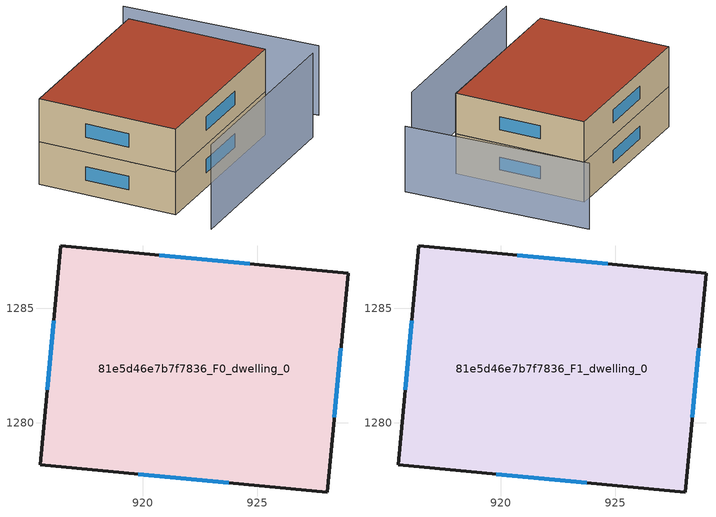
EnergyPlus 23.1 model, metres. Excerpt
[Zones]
81e5d46e7b7f7836_F0_dwelling_0
 floor ground (EU_floor_Construction): 928.97,1286.55 928.06,1276.99 915.52,1278.17 916.42,1287.73 z0
 wall outside (EU_wall_Construction): 915.52,1278.17 928.06,1276.99 928.97,1286.55 916.42,1287.73 915.52,1278.17 z0:3
 window (EU_Window_Construction): 919.81,1277.76 923.77,1277.39 / 916.11,1284.46 915.82,1281.44 / 924.67,1286.95 920.71,1287.32 / 928.37,1280.26 928.66,1283.27 z1.03:1.97
81e5d46e7b7f7836_F1_dwelling_0
 floor to 81e5d46e7b7f7836_F0_dwelling_0 (EU_floor_Construction): 928.97,1286.55 928.06,1276.99 915.52,1278.17 916.42,1287.73 z3
 wall outside (EU_wall_Construction): 915.52,1278.17 928.06,1276.99 928.97,1286.55 916.42,1287.73 915.52,1278.17 z3:6
 window (EU_Window_Construction): 919.81,1277.76 923.77,1277.39 / 916.11,1284.46 915.82,1281.44 / 924.67,1286.95 920.71,1287.32 / 928.37,1280.26 928.66,1283.27 z4.03:4.97
 roof outside (EU_roof_Construction): 928.06,1276.99 928.97,1286.55 916.42,1287.73 915.52,1278.17 z6
shading: 914.46,1275.36 928.81,1274.09 z0:5.9; 931.8,1274.82 932.57,1288.3 z0:4.9
[Building]
EU S2 Campaign: North Axis=0; Terrain=City; Solar Distribution=FullExterior
[Site:Location]
Cape.Town.Intl.AP: Latitude=-33.965; Longitude=18.602; Time Zone=2; Elevation=46
[SizingPeriod:WeatherFileDays]
AnnualSizingPeriod: Begin Month=1; Begin Day of Month=1; End Month=12; End Day of Month=31; Day of Week for Start Day=Monday; Use Weather File Daylight Saving Period=No; Use Weather File Rain and Snow Indicators=No
[MATERIAL]
EU_InternalMass_Material: Roughness=MediumRough; Thickness=0.1; Conductivity=1; Density=1800; Specific Heat=900; Thermal Absorptance=0.9; Solar Absorptance=0.7; Visible Absorptance=0.7
[MATERIAL:NOMASS] Roughness=MediumRough; Thermal Absorptance=0.9; Solar Absorptance=0.7; Visible Absorptance=0.7
Name | Thermal Resistance
EU_wall_NoMass | 0.493876
EU_roof_NoMass | 0.449382
EU_floor_NoMass | 1.25
[WINDOWMATERIAL:SIMPLEGLAZINGSYSTEM]
EU_Window_SimpleGlazing: UFactor=4.4; Solar Heat Gain Coefficient=0.85; Visible Transmittance=0.85
[CONSTRUCTION]
EU_wall_Construction: EU_wall_NoMass
EU_roof_Construction: EU_roof_NoMass
EU_floor_Construction: EU_floor_NoMass
EU_Window_Construction: EU_Window_SimpleGlazing
EU_InternalMass_Construction: EU_InternalMass_Material
[ZONE] Type=1; Multiplier=1; Ceiling Height=autocalculate; Volume=363.081; Floor Area=autocalculate; Part of Total Floor Area=Yes
81e5d46e7b7f7836_F0_dwelling_0; 81e5d46e7b7f7836_F1_dwelling_0
[INTERNALMASS] Construction=EU_InternalMass_Construction; Surface Area=121.027
Name | Zone or ZoneList
81e5d46e7b7f7836_F0_dwelling_0_EU_InternalMass | 81e5d46e7b7f7836_F0_dwelling_0
81e5d46e7b7f7836_F1_dwelling_0_EU_InternalMass | 81e5d46e7b7f7836_F1_dwelling_0
[OTHEREQUIPMENT] Fuel Type=Electricity; Design Level Calculation Method=Watts/Area; Power per Zone Floor Area=1; Fraction Latent=0; Fraction Radiant=0; Fraction Lost=0; Carbon Dioxide Generation Rate=0; EndUse Subcategory=EU_Step8_InternalGains
Name | Zone or ZoneList or Space or SpaceList | Schedule
EU_Step8_InternalGain_81e5d46e7b7f7836_F0_dwelling_0_f000 | 81e5d46e7b7f7836_F0_dwelling_0 | EU_Step8_GainSchedule_81e5d46e7b7f7836_F0_dwelling_0_f000
EU_Step8_InternalGain_81e5d46e7b7f7836_F1_dwelling_0_f000 | 81e5d46e7b7f7836_F1_dwelling_0 | EU_Step8_GainSchedule_81e5d46e7b7f7836_F1_dwelling_0_f000
[ZONEVENTILATION:DESIGNFLOWRATE] Schedule=EU_AlwaysOn; Design Flow Rate Calculation Method=AirChanges/Hour; Air Changes per Hour=0.64; Ventilation Type=Natural; Fan Pressure Rise=0; Fan Total Efficiency=1; Constant Term Coefficient=1; Temperature Term Coefficient=0; Velocity Term Coefficient=0; Velocity Squared Term Coefficient=0; Minimum Indoor Temperature=-100; Maximum Indoor Temperature=100; Delta Temperature=-100; Minimum Outdoor Temperature=-100; Maximum Outdoor Temperature=100; Maximum Wind Speed=40
Name | Zone or ZoneList or Space or SpaceList
EU_ConstantAir_81e5d46e7b7f7836_F0_dwelling_0 | 81e5d46e7b7f7836_F0_dwelling_0
EU_ConstantAir_81e5d46e7b7f7836_F1_dwelling_0 | 81e5d46e7b7f7836_F1_dwelling_0
[HVACTEMPLATE:THERMOSTAT] Constant Heating Setpoint=20; Constant Cooling Setpoint=50
EU_HeatOnly_81e5d46e7b7f7836_F0_dwelling_0; EU_HeatOnly_81e5d46e7b7f7836_F1_dwelling_0
[HVACTEMPLATE:ZONE:IDEALLOADSAIRSYSTEM] System Availability Schedule=EU_AlwaysOn; Maximum Heating Supply Air Temperature=50; Minimum Cooling Supply Air Temperature=13; Maximum Heating Supply Air Humidity Ratio=0.0156; Minimum Cooling Supply Air Humidity Ratio=0.0077; Heating Limit=NoLimit; Cooling Limit=NoLimit; Heating Availability Schedule=EU_AlwaysOn; Cooling Availability Schedule=EU_CoolingOff; Dehumidification Control Type=ConstantSensibleHeatRatio; Cooling Sensible Heat Ratio=0.7; Dehumidification Setpoint=60; Humidification Control Type=None; Humidification Setpoint=30; Outdoor Air Method=None; Outdoor Air Flow Rate per Person=0.00944; Outdoor Air Flow Rate per Zone Floor Area=0; Outdoor Air Flow Rate per Zone=0; Demand Controlled Ventilation Type=None; Outdoor Air Economizer Type=NoEconomizer; Heat Recovery Type=None; Sensible Heat Recovery Effectiveness=0.7; Latent Heat Recovery Effectiveness=0.65
Name | Template Thermostat
81e5d46e7b7f7836_F0_dwelling_0 | EU_HeatOnly_81e5d46e7b7f7836_F0_dwelling_0
81e5d46e7b7f7836_F1_dwelling_0 | EU_HeatOnly_81e5d46e7b7f7836_F1_dwelling_0
[SIZING:ZONE] Zone Cooling Design Supply Air Temperature Input Method=SupplyAirTemperature; Zone Cooling Design Supply Air Temperature=13; Zone Heating Design Supply Air Temperature Input Method=SupplyAirTemperature; Zone Heating Design Supply Air Temperature=50; Zone Cooling Design Supply Air Humidity Ratio=0.008; Zone Heating Design Supply Air Humidity Ratio=0.008; Cooling Design Air Flow Method=DesignDay; Cooling Design Air Flow Rate=0; Cooling Minimum Air Flow per Zone Floor Area=0.000762; Cooling Minimum Air Flow=0; Cooling Minimum Air Flow Fraction=0.2; Heating Design Air Flow Method=DesignDay; Heating Design Air Flow Rate=0; Heating Maximum Air Flow per Zone Floor Area=0.002032; Heating Maximum Air Flow=0.141576; Heating Maximum Air Flow Fraction=0.3; Account for Dedicated Outdoor Air System=No; Dedicated Outdoor Air System Control Strategy=NeutralSupplyAir; Dedicated Outdoor Air Low Setpoint Temperature for Design=autosize; Dedicated Outdoor Air High Setpoint Temperature for Design=autosize; Zone Load Sizing Method=Sensible Load Only No Latent Load; Zone Latent Cooling Design Supply Air Humidity Ratio Input Method=HumidityRatioDifference; Zone Cooling Design Supply Air Humidity Ratio Difference=0.005; Zone Latent Heating Design Supply Air Humidity Ratio Input Method=HumidityRatioDifference; Zone Humidification Design Supply Air Humidity Ratio Difference=0.005
81e5d46e7b7f7836_F0_dwelling_0; 81e5d46e7b7f7836_F1_dwelling_0
[SCHEDULE:CONSTANT]
Name | Hourly Value
EU_AlwaysOn | 1
EU_CoolingOff | 0
[SCHEDULE:FILE] Column Number=1; Rows to Skip at Top=0; Number of Hours of Data=8760; Column Separator=Comma; Interpolate to Timestep=No; Minutes per Item=60; Adjust Schedule for Daylight Savings=Yes
Name | File
EU_Step8_GainSchedule_81e5d46e7b7f7836_F0_dwelling_0_f000 | ../../schedules/81e5d46e7b7f7836/81e5d46e7b7f7836_F0_dwelling_0_f000_gain.csv
EU_Step8_GainSchedule_81e5d46e7b7f7836_F1_dwelling_0_f000 | ../../schedules/81e5d46e7b7f7836/81e5d46e7b7f7836_F1_dwelling_0_f000_gain.csv
